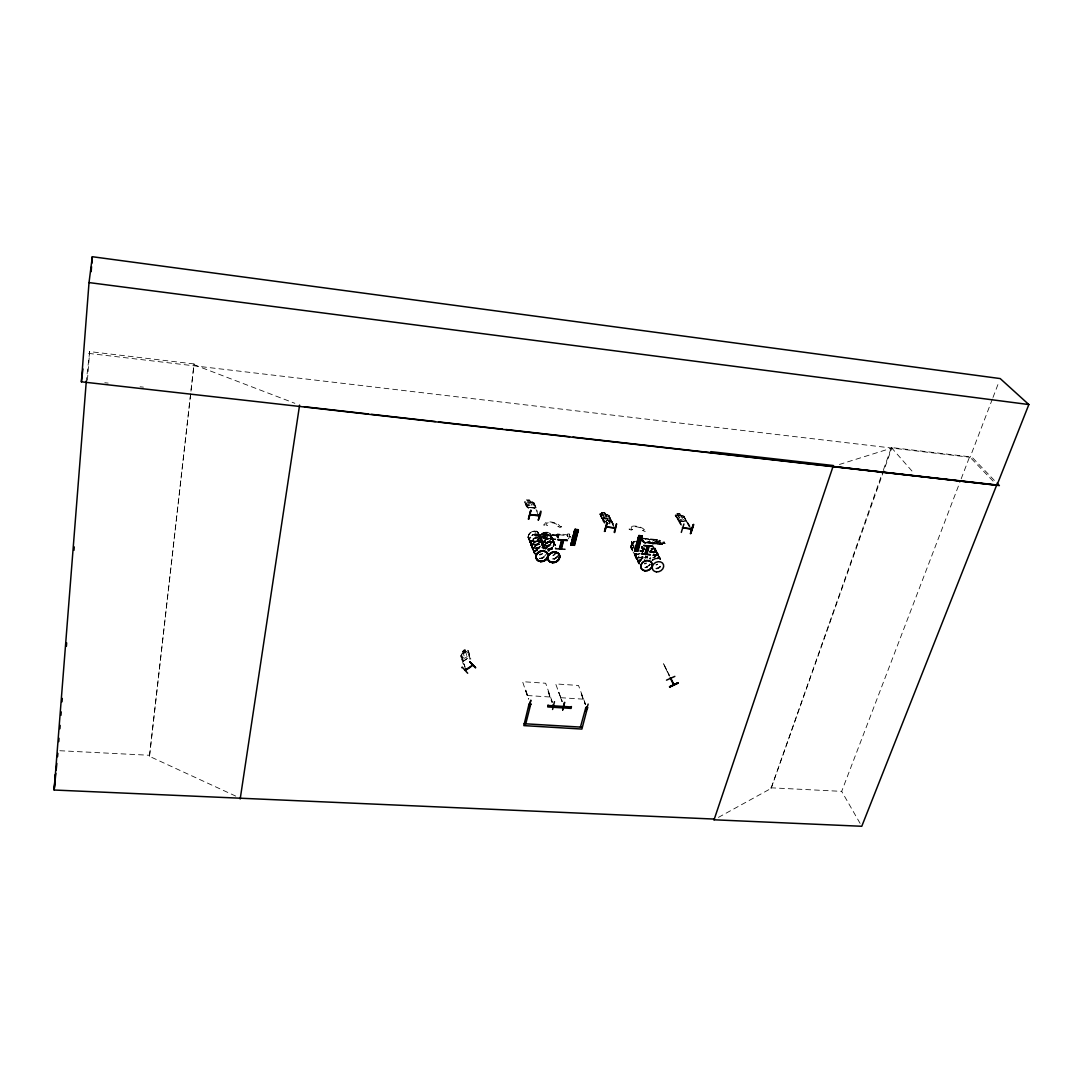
<?xml version="1.0" encoding="UTF-8"?>
<svg xmlns="http://www.w3.org/2000/svg" width="1083" height="1083" viewBox="0 0 1083 1083"><rect width="100%" height="100%" fill="white"/><g stroke="black" fill="none" stroke-linecap="round" stroke-linejoin="round"><path stroke-width="0.75" stroke-dasharray="5 3.75" d="M235.756 796.113L149.468 756.34L194.047 363.942L89.672 351.609L86.302 380.986M661.74 544.587L643.857 542.231L645.008 542.827M641.894 538.86L644.101 542.569M686.108 521.586L686.067 520.084M631.592 541.5L631.389 543.896L631.484 541.541L633.69 541.73L633.934 542.827L632.662 542.204M556.08 534.961C556.148 536.518 555.823 534.339 556.987 535.016L558.192 537.98M555.958 535.205L557.041 535.855L556.987 535.016M557.122 535.435L541.717 533.784L556.973 535.056M87.412 380.228L89.672 351.609M528.044 537.182L528.721 534.447M529.262 540.282L529.438 538.752M530.616 543.761L530.805 542.231M533.391 539.672L532.43 540.986M531.929 547.105C531.943 540.877 540.661 540.647 541.216 534.312M532.944 540.945C531.591 539.591 533.77 542.109 533.675 539.97M533.675 540.376L533.107 539.835L533.811 539.821M533.256 539.821L533.702 540.661M533.161 550.259L533.865 547.443M534.907 531.97L535.665 532.308M537.006 550.922L536.505 550.205L536.356 550.922M538.603 542.217L539.483 541.771M539.591 542.312L538.887 542.488M541.04 539.97L542.055 544.126M541.283 538.684L541.189 542.434M542.502 543.666L542.691 542.15M555.281 545.142A6.038 5.104 -22.4 0 0 548.621 542.245A6.038 5.104 -22.4 0 0 543.734 548.12L544.262 545.277M545.656 541.419L543.869 541.473M543.666 548.174L543.964 545.277M546.604 532.944L547.186 533.08M546.739 532.917L546.333 533.648L546.929 533.107M550.313 543.3L551.22 543.504L550.678 542.813M551.572 536.626L550.868 539.348M552.696 541.27L552.614 538.4L550.787 536.126L551.761 537.073M552.885 539.767L552.168 542.556M554.171 544.654L553.616 546.035L554.32 543.233M149.468 756.34L194.047 363.942M463.213 653.211L461.561 654.254C460.004 656.325 461.48 659.885 463.524 661.171L469.345 657.164L469.616 654.944M610.379 520.544L610.582 519.095M610.69 519.109L610.474 520.612L603.448 519.772L601.715 518.04L603.448 519.772M637.427 558.408L637.251 559.776L637.467 558.327M639.715 560.019L641.204 559.749L640.27 560.195M641.42 559.721L641.068 560.507M642.815 552.019L643.072 551.369M644.358 548.391A5.97 4.941 -27.1 0 0 643.803 549.717L644.006 548.336M646.957 557.691L647.079 556.188A5.916 4.901 -26.6 0 1 646.51 557.583L647.174 556.242M601.051 516.984L601.282 515.494L601.16 517.011M654.958 550.8L654.971 548.039M656.758 554.239L656.163 550.286M658.599 555.904L657.882 558.733M526.081 505.788L527.759 507.44L535.043 508.13L535.408 506.614M526.704 499.98L529.804 500.197L526.704 499.98L527.34 501.402M527.759 507.413L526.203 505.693M530.426 501.7L529.722 500.238M532.498 502.011L524.47 501.619L528.084 510.323M533.702 502.647L537.371 511.298M535.043 508.13L527.787 507.318L534.975 507.981L533.635 502.566M538.359 536.261L535.286 535.963L534.691 534.312L544.248 534.623L547.01 535.625L547.605 537.073L539.767 537.087L538.441 536.22M528.396 508.55L525.864 502.322L525.025 502.228L528.314 508.861M540.079 537.926L551.139 538.495L549.636 534.745C545.751 534.176 533.364 529.777 538.874 537.303L551.152 538.4L549.555 534.772L546.374 534.027M533.378 503.121L534.217 503.202L533.378 503.121L538.508 515.576M557.068 535.814L541.96 533.919M569.279 536.099L569.198 537.791A2.166 0.961 14.2 0 0 568.765 538.887M555.687 538.955L543.436 537.994L557.136 539.402M555.796 539.672L543.68 538.143M525.702 690.331L528.206 697.858M556.432 535.747L557.542 537.913M559.884 534.921C559.545 532.85 560.358 536.491 557.583 534.677C562.984 532.674 577.415 537.642 557.65 534.447L557.339 533.729M558.706 536.031C555.241 535.895 559.857 535.395 558.517 537.1L557.488 536.992L558.557 536.613L558.381 534.095L557.826 537.439M558.395 535.855L557.826 535.977M557.853 537.398L558.029 536.166M548.16 691.807L551.87 702.298M561.915 701.486L558.72 692.24L562.307 701.513M581.233 693.986L585.24 704.437M632.526 543.652A2.139 0.948 15.3 0 0 632.946 545.263L632.905 545.385A2.139 0.948 15.3 0 1 632.499 543.774L631.958 542.515M643.018 541.811L643.112 540.634M643.316 542.597L643.559 541.73L642.557 541.635M653.875 543.991L650.666 543.179L648.798 539.469L650.748 543.152M651.452 539.375L648.771 539.564M641.732 538.102L656.406 539.51L656.542 540.214L645.13 539.131M656.542 540.214L656.406 539.51M605.207 523.021L600.375 514.615L604.463 521.925M606.318 521.884L603.028 521.072L599.752 513.978L608.66 515.142L613.276 524.267M602.473 513.802L601.742 512.3L602.568 513.951L601.322 514.276L602.689 517.105L607.563 518.825L608.47 517.796L607.089 514.966L605.343 514.29L607.482 514.398M643.586 538.684L659.33 540.024L641.65 538.386M658.532 543.964L643.803 542.705M604.72 512.652L605.424 514.249L604.72 512.652L601.715 512.394M662.011 543.206L664.948 543.476L664.123 541.947L659.709 540.931L652.291 540.959L653.049 542.393L655.811 543.382M650.572 543.612L662.525 544.289L659.33 540.024M664.123 541.947L664.921 543.571M603.028 521.072L604.273 521.64M613.127 525.553L608.456 515.589L613.357 523.982M609.282 515.684L608.375 515.874M610.013 518.067L608.28 516.347L601.255 515.589M612.057 522.06L608.605 515.061L612.057 522.06L609.174 522.277L610.04 523.874L607.062 523.427M681.275 524.077L675.819 515.779L681.193 524.362M679.799 513.748L683.887 518.811L683.116 519.854L680.395 519.569L678.242 518.216L676.658 515.413L677.836 515.075L676.889 513.437L679.799 513.748L680.611 515.332L683.86 516.077L689.952 526.568M681.965 521.18C679.867 522.669 675.007 516.672 679.19 520.923L684.727 521.451M679.217 520.869L675.088 515.224L682.628 515.44M689.14 526.487L683.725 516.618L690.033 526.27M684.524 516.699L683.63 516.902M631.89 542.502L632.702 542.096M718.435 817.381L771.082 788.424L882.902 471.389M883.471 469.792L891.363 447.536L969.623 456.769L993.26 481.339M771.082 788.424L891.81 448.051L839.406 464.472M860.092 823.378L841.694 791.362L960.567 480.446M961.163 478.862L969.623 456.769M992.38 399.045L970.097 457.27L84.88 352.95M992.989 397.461L999 381.73M529.397 538.86L529.953 537.479M530.751 542.326L531.32 540.945M532.051 545.697L532.552 544.194M538.806 542.001L539.564 542.136M536.572 550.367L537.317 549.785M540.593 541.473L541.595 538.562M542.989 542.028L542.285 544.844L543.463 547.605M541.987 544.952L542.556 543.571M544.113 541.067L544.343 542.299L545.561 541.581M550.963 541.987L546.374 543.016L543.273 548.039A6.011 5.09 -21.7 0 0 540.661 541.31A6.011 5.09 -21.7 0 0 532.714 544.329A6.011 5.09 -21.7 0 0 535.246 551.085A6.173 5.212 -21.7 0 1 543.476 548.079M543.314 548.174L543.883 546.82M550.326 543.192L551.017 543.368M636.371 553.806L635.829 557.826M636.452 553.954L635.897 557.962L638.699 560.737M639.755 559.803L641.474 559.559M639.484 562.294A5.97 4.928 -26.5 0 1 646.537 557.664L647.241 556.378A5.943 4.901 -27.1 0 0 647.106 557.759A5.984 4.955 -27.1 0 1 646.091 556.77M653.347 547.619L649.299 551.802A5.875 4.873 -27.1 0 0 653.266 547.619M653.875 552.547L653.902 553.278M657.814 558.598L658.342 557.204M643.37 542.691L643.437 541.838M527.34 507.034L530.86 501.849M528.707 534.42C537.33 525.282 539.645 535.137 541.595 541.757M532.592 544.316L534.704 542.069L537.682 540.959L536.071 541.189M605.939 521.397L606.791 520.233M536.302 550.123L537.073 549.609M544.343 545.426L547.849 542.421M549.988 540.566L550.895 539.375M632.445 542.949L630.956 545.439L631.606 549.298M567.438 536.396C568.399 535.584 567.275 532.47 567.072 535.557C568.372 539.7 572.487 532.714 567.56 534.027M569.604 534.23L569.387 536.654M633.596 541.69L633.501 544.032M541.202 534.298L543.801 532.565L548.35 532.457L546.888 532.159M545.06 541.947L544.465 541.175M536.748 549.866L537.452 550.8M550.002 540.579L545.886 542.705L540.755 541.216M632.431 542.921L635.017 541.229M640.974 560.06L640.148 560.128M465.135 649.773L465.609 651.628L467.003 651.343L467.91 654.484L467.057 656.704L464.742 658.288L463.131 657.787L462.671 651.465C465.812 646.822 464.783 653.78 467.287 650.287L468.303 650.423L470.821 659.06M465.121 649.949L462.671 651.465M463.213 663.96L461.047 656.217L461.724 655.743L464.959 666.79M469.954 659.317L467.721 651.614L468.411 651.14L470.13 659.52M461.913 655.946L461.047 656.217M463.497 661.009L469.345 657.164M661.713 544.681L662.552 544.194M611.191 522.426L611.949 522.033M544.275 540.931L545.182 540.796M545.033 541.838L544.14 541.73M644.791 543.003L649.177 541.852L652.738 543.761M649.773 552.641L652.683 551.531L655.689 551.937L651.249 552.059M524.551 501.74L525.377 501.348M664.163 664.908L669.727 675.9M568.846 536.315L570.673 536.708M609.201 522.182L610.446 521.857L609.052 519.001L606.967 517.606L604.179 517.281L603.272 518.31L604.652 521.167M535.855 541.229L531.32 541.351L529.005 539.727M547.795 542.299L549.406 542.028M639.972 551.017L643.004 550.597A5.875 4.887 -26.7 0 1 640.919 552.763M537.628 540.796L541.987 541.744L543.747 544.059M59.822 750.722L149.495 755.271M770.744 787.788L841.694 791.362M527.191 695.516L550.543 697.032M560.71 697.696L583.778 699.185M664.948 543.476L643.925 542.231M642.625 541.757L643.41 541.92M534.812 534.379L535.395 535.828L534.691 534.312L537.872 534.664M631.389 543.896L633.393 544.086M675.792 514.872L686.094 521.302M557.488 536.992L558.517 537.1M557.285 533.96L559.573 534.19M679.298 520.733L683.332 521.153M677.863 514.98L675.088 515.224L681.153 525.648M104.807 382.719L108.165 383.111M140.073 386.78L143.43 387.159M600.551 513.572L602.595 513.87L601.864 512.367M601.349 515.657L608.213 516.483M609.147 521.844L610.027 521.938L607.279 519.948L608.375 518.391L606.521 519.556L603.204 517.769L606.047 519.813L605.18 521.383M549 550.854L549.568 550.963M539.199 540.755L540.688 541.08M640.121 561.062L637.4 559.952M550.909 541.852L552.438 542.312M530.318 501.835L532.064 502.498L533.229 505.328L532.173 506.384L527.245 504.732L526.094 501.903L527.435 501.551L526.731 499.886M194.06 364.741L294.86 403.309M659.29 540.173L660.522 540.715M682.601 515.535L686.04 520.165M532.606 544.532L530.25 542.894M533.973 548.025L531.604 546.374M535.219 551.261L532.836 549.528M541.96 544.343L543.287 545.02M542.894 544.939L544.207 545.602M532.606 541.026L533.865 540.945L533.743 539.821M544.722 548.553L543.382 547.876L544.668 548.553A6.16 5.212 -21.7 0 0 535.246 551.003M539.334 537.858L540.674 538.549M549.568 535.503L550.895 536.18M551.003 538.955L552.33 539.645M537.94 534.406L539.28 535.083M552.398 542.177L554.726 543.964M548.364 532.457L550.638 534.081L551.545 536.613M637.142 557.515L634.882 555.89L634.069 553.142M635.41 554.049L634.137 553.386A5.997 4.968 -26.6 0 0 642.815 556.472M659.087 558.53L660.373 559.207A6.051 4.982 -27 0 0 652.061 560.398M532.525 501.916L533.689 502.674M653.902 548.621L655.188 549.298M655.635 551.802L656.921 552.601M657.246 555.024L659.506 556.662L660.305 559.397A5.943 4.887 -27 0 0 653.076 555.633M570.321 536.329L571.255 537.98M462.211 659.926L463.524 661.171M608.28 516.347L610.04 517.972M533.919 550.624L532.159 548.323M534.163 552.899L535.178 553.86A6.146 5.198 -21.7 0 1 536.721 544.993A6.146 5.198 -21.7 0 1 545.291 548.688M543.192 544.966L544.329 546.008M541.866 543.964L542.989 544.993M543.273 547.457L544.397 548.472A6.092 5.158 -22.4 0 1 546.062 539.496A6.092 5.158 -22.4 0 1 554.306 543.72A6.092 5.158 -22.4 0 1 545.588 549.067M540.309 536.058L539.172 535.029L541.243 538.914M540.579 538.495L541.717 539.524M541.987 541.757L543.057 542.854M553.684 542.84L555.417 545.142A6.038 5.104 -22.4 0 0 548.675 542.366A6.038 5.104 -22.4 0 0 543.788 548.242M552.235 539.591L554.279 543.463M631.619 549.311L632.553 550.245M646.294 557.041L647.228 557.962M646.104 556.919L647.052 557.853A5.984 4.955 -27.1 0 1 645.59 555.809M643.803 548.16L644.737 549.081M655.025 549.203L656.149 550.245M657.787 553.413L658.437 554.726L656.853 552.452L657.855 553.535M658.383 555.62L659.493 556.676M972.696 457.906L995.9 481.989M461.561 654.254L467.287 650.287M891.363 447.536L913.984 473.325M632.946 545.263L635.383 549.514M683.725 516.618L690.805 528.924M675.819 515.779L681.248 525.35M528.355 538.522L528.071 537.195L529.005 539.713M530.426 543.03L529.777 541.866L530.941 544.803M530.223 542.867L529.316 540.051M530.914 545.155L533.486 551.301M533.459 551.68L534.339 553.047A6.051 5.117 -21.7 0 1 537.561 544.939A6.051 5.117 -21.7 0 1 545.277 548.905L544.14 545.846M551.721 537.006L552.357 538.156A5.97 5.063 -22.4 0 1 545.48 545.439A5.97 5.063 -22.4 0 1 542.461 537.209A5.97 5.063 -22.4 0 1 552.344 538.156L551.125 535.273A5.929 5.036 -22.4 0 0 541.31 534.325A5.929 5.036 -22.4 0 0 544.316 542.529A5.929 5.036 -22.4 0 0 551.125 535.273M553.169 540.458L553.806 541.622L552.587 538.725A5.97 5.063 -22.4 0 0 542.705 537.791A5.97 5.063 -22.4 0 0 545.724 546.022A5.97 5.063 -22.4 0 0 552.587 538.725M655.147 548.634L655.892 550.069M656.19 550.651L659.263 556.472M659.561 557.068L660.332 558.517M643.221 539.848L644.399 542.569L642.517 538.928M641.975 538.576L644.101 542.705M643.194 541.554L643.397 542.299M643.952 547.578L644.683 549.027M642.896 550.326L642.842 550.218A5.875 4.873 -27.1 0 1 642.26 546.59L642.747 550.34M631.118 548.025L632.526 550.909M634.53 554.943L637.467 560.804M637.752 561.4L639.227 564.338M608.456 515.589L614.562 528.03M608.944 521.681L607.563 518.825L604.774 518.486L606.155 521.343M600.375 514.615L604.382 522.913M599.86 514.005L604.3 523.211M669.443 676.036L663.513 663.757L669.145 675.643M554.036 542.19L555.376 545.439A6.011 5.09 -22.4 0 0 548.743 542.556A6.011 5.09 -22.4 0 0 543.883 548.418M534.217 503.202L537.439 511M541.784 533.486L541.879 534.203M543.504 537.709L543.612 538.427M539.645 534.285A5.984 5.09 -21.8 0 1 532.795 541.608A5.943 5.049 -21.8 0 1 529.817 533.526A5.943 5.049 -21.8 0 1 539.672 534.474A5.943 5.049 -21.8 0 1 532.877 541.73A5.984 5.09 -21.8 0 1 529.722 533.337A5.984 5.09 -21.8 0 1 539.645 534.285A5.943 5.063 -21.8 0 1 532.755 541.459A5.943 5.063 -21.8 0 1 529.695 533.229A5.943 5.063 -21.8 0 1 539.564 534.176L540.755 537.06A5.984 5.09 -21.8 0 1 533.892 544.37A5.984 5.09 -21.8 0 1 530.832 536.112A5.984 5.09 -21.8 0 1 540.742 537.06M540.986 537.642A5.984 5.09 -21.8 0 1 534.122 544.952A5.984 5.09 -21.8 0 1 531.063 536.694A5.984 5.09 -21.8 0 1 540.986 537.642L542.163 540.512A5.997 5.09 -21.8 0 1 535.273 547.849A5.997 5.09 -21.8 0 1 532.2 539.578A5.997 5.09 -21.8 0 1 542.15 540.525L541.514 539.375L542.651 542.38M542.38 541.107A6.011 5.104 -21.7 0 1 535.503 548.431A6.011 5.104 -21.7 0 1 532.43 540.16A6.011 5.104 -21.7 0 1 542.38 541.107L544.79 546.996M525.025 502.228L528.166 510.025M540.038 539.51L541.189 542.407M541.419 542.989L542.597 545.873L542.339 544.614M542.827 546.468L543.937 549.203M528.45 538.413L529.573 541.324M533.702 551.91L534.285 553.386M585.632 704.464L578.498 685.458L555.701 683.914L561.982 701.229M581.3 693.729L585.307 704.18M552.33 702.068L545.67 683.238L522.602 681.681L528.369 699.063M548.228 691.55L552.262 702.325M525.769 690.074L528.775 699.09M461.724 655.743L465.203 668.13M460.938 655.405L463.402 664.163M530.67 543.531L530.9 545.128M533.215 550.029L533.445 551.64M531.888 546.969L532.213 548.458M543.95 545.263L543.666 543.923L543.991 545.412M552.587 538.671L552.831 539.997M637.278 559.6L639.214 563.39A6.038 4.995 -26.6 0 1 639.024 556.026M658.396 554.591L658.654 556.039M656.758 551.694L656.948 552.966M543.084 547.836A6.011 5.09 -21.7 0 0 540.566 541.08A6.011 5.09 -21.7 0 0 532.619 544.099A6.011 5.09 -21.7 0 0 535.151 550.854A6.065 5.131 -21.7 0 1 544.559 548.431M535.368 551.369A5.997 5.09 -21.7 0 1 532.836 544.641A5.997 5.09 -21.7 0 1 540.769 541.608A5.997 5.09 -21.7 0 1 543.287 548.35M545.805 554.564A6.065 5.131 -21.7 0 1 539.266 557.935M534.596 553.548A6.065 5.131 -21.7 0 1 534.718 552.168M543.977 557.379A6.065 5.131 -21.7 0 1 539.496 558.53M535.489 551.423A6.065 5.131 -21.7 0 1 543.517 548.364M543.937 557.231A6.173 5.212 -21.7 0 1 539.402 558.408M534.65 553.954A6.173 5.212 -21.7 0 1 534.785 552.56M543.869 557.041A6.16 5.212 -21.7 0 1 539.32 558.219M542.556 553.806A6.051 5.117 -21.7 0 1 539.632 554.929A6.146 5.198 -21.7 0 0 542.515 553.67M535.151 553.684A6.146 5.198 -21.7 0 1 536.654 544.803A6.146 5.198 -21.7 0 1 545.223 548.512M542.448 553.494A6.146 5.198 -21.7 0 1 539.483 554.618M535.137 553.413A6.038 5.117 -21.7 0 1 536.613 544.668A6.038 5.117 -21.7 0 1 545.047 548.309M540.918 553.941A6.038 5.117 -21.7 0 1 539.402 554.334M544.465 548.553A5.997 5.077 -22.4 0 1 546.184 539.767A5.997 5.077 -22.4 0 1 554.293 543.937A5.997 5.077 -22.4 0 1 545.724 549.203M544.235 547.971A5.984 5.077 -22.4 0 1 545.94 539.185A5.984 5.077 -22.4 0 1 554.049 543.355A5.984 5.077 -22.4 0 1 545.48 548.607A6.132 5.171 -22.4 0 1 553.724 545.453M544.248 548.242A6.092 5.158 -22.4 0 1 545.981 539.307A6.092 5.158 -22.4 0 1 554.225 543.544A6.092 5.158 -22.4 0 1 545.521 548.891M543.68 547.89A5.997 5.077 -22.4 0 1 549.298 541.893A5.997 5.077 -22.4 0 1 555.417 546.225M557.799 556.053A6.16 5.185 -22.3 0 1 552.709 559.424M548.025 551.044A6.16 5.185 -22.3 0 1 553.792 548.837M557.799 556.229A6.065 5.104 -22.3 0 1 552.79 559.545M548.188 551.301A6.065 5.104 -22.3 0 1 553.846 549.135M557.718 555.877A6.16 5.185 -22.3 0 1 552.641 559.234M547.957 550.854A6.16 5.185 -22.3 0 1 553.711 548.661A6.051 5.104 -22.3 0 0 547.944 550.706M555.444 553.887A6.038 5.09 -22.4 0 1 552.858 555.593A6.132 5.171 -22.4 0 0 555.417 553.724M545.846 548.959A6.038 5.09 -22.4 0 1 553.833 545.913M555.186 553.291A6.038 5.09 -22.4 0 1 554.009 554.279M545.615 548.364A6.038 5.09 -22.4 0 1 553.589 545.331M556.662 556.838A6.051 5.104 -22.3 0 1 551.017 558.99M545.683 548.729A6.132 5.171 -22.4 0 1 553.792 545.629M555.349 553.548A6.132 5.171 -22.4 0 1 554.144 554.55M651.235 548.837A5.902 4.873 -27.1 0 1 656.921 553.711A5.902 4.873 -27.1 0 1 649.841 558.95M647.282 558.016A5.902 4.873 -27.1 0 1 645.779 555.972M651.127 548.553A5.984 4.955 -27.1 0 1 656.907 553.508A5.984 4.955 -27.1 0 1 649.719 558.828M649.881 552.831A5.902 4.873 -27.1 0 1 657.273 553.061A5.902 4.873 -27.1 0 1 656.826 559.762M647.065 557.61A5.902 4.873 -27.1 0 1 647.255 556.269M652.629 548.797A5.835 4.846 -27.1 0 1 649.218 551.613M642.246 546.482A5.835 4.846 -27.1 0 0 642.855 550.191L642.991 550.475A5.835 4.833 -27.1 0 1 642.409 546.766M644.845 543.057A5.835 4.846 -27.1 0 1 652.589 543.801L652.738 544.072A5.835 4.833 -27.1 0 0 645.008 543.355M653.32 547.795A5.835 4.833 -27.1 0 1 649.367 551.897M654.944 548.12A5.97 4.941 -27.1 0 1 652.304 554.239M652.413 548.215A5.889 4.873 -27.1 0 1 656.488 553.806A5.889 4.873 -27.1 0 1 649.543 558.368M646.984 557.434A5.889 4.873 -27.1 0 1 646.064 556.527M654.971 548.35A5.875 4.86 -27.1 0 1 652.359 554.374M643.992 549.92A5.875 4.86 -27.1 0 1 644.547 548.621M651.032 548.377A5.984 4.955 -27.1 0 1 656.812 553.332A5.984 4.955 -27.1 0 1 649.624 558.652M654.66 547.781A5.875 4.86 -27.1 0 1 652.061 553.792M643.695 549.352A5.875 4.86 -27.1 0 1 644.25 548.052M644.886 543.152A5.875 4.873 -27.1 0 1 652.67 543.883M651.33 552.235A5.943 4.901 -27.1 0 1 657.381 553.183A5.943 4.901 -27.1 0 1 657.828 558.747M651.424 552.452A5.889 4.86 -27 0 1 657.435 553.386A5.889 4.86 -27 0 1 657.882 558.896M660.508 566.829A5.957 4.901 -27 0 1 656.447 568.9M652.318 560.832A5.957 4.901 -27 0 1 660.481 559.654M660.373 566.49A6.051 4.982 -27 0 1 656.257 568.589M660.197 566.233A5.957 4.901 -27 0 1 654.66 568.345M652.02 560.249A5.957 4.901 -27 0 1 660.17 559.072M657.489 564.27A5.943 4.887 -27 0 1 656.122 564.974M649.61 558.503A5.943 4.887 -27 0 1 650.517 557.325M652.954 555.362A6.038 4.968 -27 0 1 660.319 559.275M657.435 564.135A6.038 4.968 -27 0 1 656.041 564.852M652.859 555.173A6.024 4.968 -27 0 1 660.224 559.099M652.778 555.051A5.929 4.887 -27 0 1 660.034 558.909M640.107 560.845A5.916 4.901 -26.6 0 1 636.547 553.954A5.943 4.928 -26.6 0 0 640.161 560.994M642.057 546.468A5.848 4.86 -26.7 0 1 641.502 547.754A5.902 4.901 -26.6 0 1 644.06 548.688A5.889 4.887 -26.7 0 1 643.816 549.907M632.621 550.069A5.848 4.86 -26.7 0 1 631.078 545.426A5.848 4.86 -26.7 0 1 635.031 541.31A5.889 4.901 -26.7 0 0 631.105 545.548A5.889 4.901 -26.7 0 0 632.648 550.205M646.944 556.053A5.902 4.887 -26.6 0 1 646.389 557.352A6.065 5.009 -26.5 0 0 639.295 562.077M645.495 558.517A5.902 4.887 -26.6 0 1 644.317 559.491M639.999 560.615A5.902 4.887 -26.6 0 1 636.438 553.738M642.842 550.462A5.902 4.887 -26.6 0 0 639.877 550.881L643.004 550.57A5.916 4.901 -26.6 0 0 639.985 551.098A5.943 4.928 -26.6 0 1 643.031 550.76M642.192 546.753A5.835 4.86 -26.7 0 1 641.637 548.039M631.863 549.433A5.835 4.86 -26.7 0 1 635.179 541.608M643.992 548.364A5.984 4.968 -26.7 0 1 643.803 549.717M643.248 551.03A5.984 4.968 -26.7 0 1 642.341 552.222M639.769 553.914A5.984 4.968 -26.7 0 1 634.164 553.386M632.594 548.661A5.984 4.968 -26.7 0 1 634.056 546.157M643.261 551.193A5.889 4.887 -26.7 0 1 642.381 552.371M638.374 554.415A5.889 4.887 -26.7 0 1 634.327 553.521M632.783 548.878A5.889 4.887 -26.7 0 1 633.338 547.578M643.708 547.998A5.875 4.887 -26.7 0 1 643.532 549.325M639.552 553.454A5.875 4.887 -26.7 0 1 635.234 553.575M634.042 552.939A5.875 4.887 -26.7 0 1 633.122 552.032M632.499 548.296A5.875 4.887 -26.7 0 1 633.934 545.818M642.964 556.784A5.902 4.901 -26.6 0 1 634.327 553.657M642.896 556.648A5.997 4.968 -26.6 0 1 634.137 553.467M641.393 547.457A5.997 4.968 -26.6 0 1 642.801 547.768M641.298 547.281A5.997 4.968 -26.6 0 1 642.706 547.592M643.925 548.242A5.997 4.968 -26.6 0 1 644.859 549.176M650.084 564.446A6.065 5.009 -26.5 0 1 649.164 565.637M645.035 567.749A6.065 5.009 -26.5 0 0 647.959 566.639A5.97 4.928 -26.5 0 1 643.654 567.925M650.111 564.622A5.97 4.928 -26.5 0 1 649.204 565.8M647.214 556.567A5.902 4.887 -26.6 0 1 646.646 557.867M640.27 561.129A5.902 4.887 -26.6 0 1 636.696 554.252M640.148 551.396A5.902 4.887 -26.6 0 1 643.112 550.976M649.814 564.026A5.97 4.928 -26.5 0 1 644.845 567.275M639.2 561.698A5.97 4.928 -26.5 0 1 647.634 557.393M649.99 564.257A6.065 5.009 -26.5 0 1 649.069 565.461M647.864 566.45A6.065 5.009 -26.5 0 1 644.954 567.573M639.214 561.901A6.065 5.009 -26.5 0 1 647.783 557.515M647.16 556.405A5.943 4.928 -26.6 0 1 646.605 557.704M646.226 563.255A5.943 4.914 -26.6 0 1 644.845 563.959M639.281 563.444A5.943 4.914 -26.6 0 1 639.187 556.283M646.172 563.106A6.038 4.995 -26.6 0 1 644.778 563.823M646.077 562.93A6.038 4.995 -26.6 0 1 644.683 563.647M639.024 563.133A6.038 4.995 -26.6 0 1 638.929 555.85M638.984 562.862A5.957 4.928 -26.6 0 1 638.889 555.687M534.745 552.276L534.555 553.819A6.16 5.212 -21.7 0 1 534.718 552.371M661.239 543.517L657.34 542.285L654.403 542.976L656.555 541.92L652.995 540.322L657.029 541.662L659.858 541.013L657.841 542.028L661.239 543.517M546.888 537.398L542.813 536.112L539.713 536.762L538.874 534.853L544.573 535.395L545.169 536.843L539.456 536.315L542.001 535.747L538.657 534.149L542.569 535.476L545.764 534.785L543.355 535.841L546.888 537.398M642.233 546.563L641.637 547.876A5.889 4.901 -26.7 0 0 642.151 546.59M464.797 650.517L463.483 652.088L464.797 650.517M465.771 652.183L463.47 653.78L464.363 656.934L466.665 655.337L465.771 652.183M632.594 529.438L631.24 530.156L628.979 529.086L630.225 529.208A7.96 3.439 15.2 0 1 635.721 526.108A7.96 3.439 15.2 0 1 645.17 530.656L646.402 530.778L644.954 531.482L642.585 530.413L643.816 530.535A6.647 2.87 15.2 0 0 635.924 526.717A6.647 2.87 15.2 0 0 631.335 529.316L632.594 529.438M561.522 526.771L560.073 527.475L557.826 526.379L559.112 526.514A6.728 2.951 14.3 0 0 551.328 522.615A6.728 2.951 14.3 0 0 546.292 525.174L547.565 525.309L545.967 526L543.612 524.889L544.884 525.025A8.055 3.547 14.3 0 1 550.936 521.965A8.055 3.547 14.3 0 1 560.249 526.636L561.522 526.771M660.116 541.703L654.646 541.175L655.405 542.61L660.887 543.138L660.116 541.703M663.676 542.285L662.701 542.19L664.163 543.206L663.676 542.285M536.423 534.88L535.408 534.785L535.774 535.719L536.802 535.814L536.423 534.88M529.289 500.536L527.448 500.346L529.289 500.536M530.521 502.336L527.638 502.052L528.788 504.881L531.685 505.165L530.521 502.336M679.352 514.073L677.606 513.884L679.352 514.073M680.828 515.86L678.107 515.576L679.704 518.364L682.439 518.662L680.828 515.86M605.6 514.791L602.811 514.452L604.179 517.281L606.967 517.62L605.6 514.791M604.246 512.976L602.459 512.76L604.246 512.976M535.395 548.323A6.105 5.171 -21.7 0 0 542.393 540.864A6.105 5.171 -21.7 0 0 532.281 539.916A6.105 5.171 -21.7 0 0 535.395 548.323M534.027 544.83A6.078 5.171 -21.8 0 0 540.986 537.398A6.078 5.171 -21.8 0 0 530.914 536.437A6.078 5.171 -21.8 0 0 534.027 544.83M535.327 548.133A6.105 5.171 -21.8 0 0 542.326 540.688A6.105 5.171 -21.8 0 0 532.2 539.727A6.105 5.171 -21.8 0 0 535.327 548.133M533.96 544.654A6.078 5.171 -21.8 0 0 540.918 537.222A6.078 5.171 -21.8 0 0 530.832 536.261A6.078 5.171 -21.8 0 0 533.96 544.654M544.438 542.813A5.929 5.036 -22.4 0 0 551.247 535.571A5.929 5.036 -22.4 0 0 541.432 534.623A5.929 5.036 -22.4 0 0 544.438 542.813M545.615 545.9A6.065 5.144 -22.4 0 0 552.587 538.495A6.065 5.144 -22.4 0 0 542.556 537.534A6.065 5.144 -22.4 0 0 545.615 545.9M545.548 545.724A6.065 5.144 -22.4 0 0 552.52 538.319A6.065 5.144 -22.4 0 0 542.475 537.358A6.065 5.144 -22.4 0 0 545.548 545.724"/><path stroke-width="1.5" d="M55.233 774.562L54.15 790.021L714.293 819.073L714.049 819.804L833.369 465.528L710.841 451.652M58.766 741.611L58.996 738.24M81.387 381.812L89.023 282.582L92.326 256.725L1000.205 378.576L1028.85 404.555L996.956 485.198L81.387 381.812L82.931 368.978M91.175 271.657L91.554 266.675M91.811 263.359L92.326 256.725M86.302 380.986L54.15 790.021L55.842 773.37M59.89 728.751L60.161 725.38M60.959 715.281L61.217 711.91M62.015 701.811L62.286 698.44M66.401 646.253L66.672 642.882M73.982 550.286L74.253 546.915M471.606 664.867C474.246 665.043 463.808 672.029 465.609 669.253M465.825 669.917L465.365 669.159M56.181 770.04L56.858 763.38M57.548 756.719L57.886 753.389M565.015 549.284L555.62 548.77L555.633 548.039M240.182 799.01L299.585 405.123M528.314 519.136L530.805 510.228L528.748 518.933M528.707 519.15L530.873 510.431M538.441 515.048L538.63 515.508M538.359 520.178C541.69 503.527 541.96 513.924 538.251 519.908M587.555 707.443L581.896 729.062L523.834 725.61L529.113 703.733M570.903 544.952L574.829 529.573L575.642 529.573L570.903 544.952L575.615 529.519L571.932 545.06L575.615 529.519M577.767 529.885L573.408 545.209L574.193 545.155L578.065 529.668L574.951 529.37L570.985 544.979L574.491 545.304L578.417 529.925L574.816 529.56M530.832 703.842L525.769 723.823M574.477 545.318L573.449 545.223L577.51 529.722M574.004 545.263L578.065 529.668M528.991 707.998L530.832 700.146L528.897 707.7M530.426 704.397L530.25 703.517M559.397 548.648L561.603 540.16M561.982 539.984L559.884 548.729L562.091 540.241M563.092 540.119L560.926 548.837L563.201 540.322M561.441 548.891L563.62 540.376M571.323 706.522L571.107 708.417L547.741 706.942L547.971 705.047M553.156 705.52L553.007 705.182M552.587 709.473L554.482 701.662M562.713 710.11L564.636 702.312L562.605 709.812M563.566 705.723L564.229 706.211M585.876 707.334L580.447 727.086M635.396 550.895L639.877 535.814L635.653 551.003L639.796 535.814L638.848 535.733L641.962 535.801L638.09 551.233L634.597 550.895L638.916 535.516L642.016 535.909L637.278 551.098M639.566 535.665L634.679 550.909M641.962 535.801L637.115 551.139M586.675 707.659L586.824 707.118M643.695 545.561L652.765 546.428M644.886 554.252L647.255 545.873M645.278 554.239L647.593 545.683L645.197 554.049M646.456 554.347L648.771 545.981M650.409 554.767L641.217 553.657L650.355 554.753M604.91 531.401L607.373 522.886M614.142 532.281L616.579 523.766L614.697 532.565M681.302 532.389L683.914 524.01M690.521 528.599L691.157 528.883M690.71 529.221L690.656 528.396M690.9 533.418C699.415 506.208 684.483 551.667 693.431 525.011M714.184 819.059L713.941 819.79L861.77 826.275L996.726 484.954L572.948 437.085M557.935 539.7L567.289 540.62M643.695 545.453L652.792 546.279M561.942 544.898L560.913 544.79M553.481 705.913L553.061 704.965M564.067 706.563L563.986 705.669M673.91 684.632L670.607 677.768M561.806 544.939L561.089 544.898M646.727 549.853L647.648 549.934M647.336 550.557L646.47 550.502M472.35 664.448L472.581 665.341L472.54 664.651M464.973 670.039L472.581 665.341M529.98 514.154L530.061 515.061L529.763 514.235M469.981 662.011L475.708 667.71L469.846 661.808M461.818 667.669L462.17 667.074L467.68 673.233M573.408 545.209L578.119 529.777M666.505 680.151L674.844 676.388M669.808 687.082C694.948 674.601 652.386 694.569 678.053 683.197M606.507 526.988L615.09 527.962M586.918 708.011L586.526 707.091M530.115 704.018L529.831 703.571M561.305 544.045L562.104 544.302M639.863 535.828L638.97 535.625L635.071 550.936M539.185 516.009L529.695 514.533M530.169 514.628L539.28 515.224M529.262 704.167L530.981 704.275M586.038 707.768L587.731 707.876M548.12 705.48L571.499 706.969M571.689 543.219L574.315 543.463M635.383 549.162L637.941 549.406M571.486 543.3L574.599 543.598M635.193 549.257L638.225 549.541M571.296 544.763L573.909 545.006M634.949 550.692L637.508 550.936M638.537 537.168L641.529 537.358M640.5 541.405L637.454 541.121M557.826 539.551L567.397 540.309L557.853 539.524M304.458 406.748L368.234 413.963M371.591 414.342L435.352 421.544M438.71 421.923L502.471 429.125M505.829 429.504L569.604 436.706M833.057 466.462L999.392 485.59L997.064 483.18M89.023 282.582L1028.85 404.555M615.334 528.03L605.979 526.893M649.191 546.049L646.835 554.401M692.998 524.917L690.507 533.35M614.562 528.382L614.345 527.57M588.15 704.072L585.903 711.274M469.792 661.835L475.261 667.697M529.939 704.397L529.939 703.503M691.279 528.463L691.712 529.018L682.439 527.624M691.144 528.924L683.265 528.017M683.292 527.624L683.156 528.044M640.012 542.84L637.021 542.664M677.89 682.845L669.673 686.784M670.323 677.904L670.905 679.122M673.084 683.725L673.626 684.876L670.296 678.08M577.672 531.239L574.599 531.049M576.657 535.232L573.584 535.056M576.251 536.802L573.191 536.613M538.319 515.115L538.522 515.982M531.008 514.804L530.643 514.235L530.941 515.102M582.112 727.194L524.05 723.715M574.207 535.801C575.249 538.102 576.197 533.77 574.207 535.801M638.022 541.866C639.024 544.113 639.985 539.862 638.022 541.866M606.994 522.845L604.504 531.401L606.994 522.845M577.401 532.281L574.288 531.983L577.456 532.389M641.244 538.386L638.198 538.089L641.244 538.386M577.009 533.851L573.895 533.553L577.049 533.96M640.811 539.93L637.779 539.632L640.865 540.038M540.674 561.563A6.105 5.144 -21.7 0 0 547.673 554.13A6.105 5.144 -21.7 0 0 537.561 553.196A6.105 5.144 -21.7 0 0 540.674 561.563M540.593 561.319A6.065 5.117 -21.7 0 0 547.551 553.927A6.065 5.117 -21.7 0 0 537.506 553.007A6.119 5.158 -21.7 0 0 540.62 561.441A6.078 5.131 -21.7 0 0 547.646 554.13A6.078 5.131 -21.7 0 0 537.574 553.196A6.078 5.131 -21.7 0 0 540.674 561.536A6.119 5.158 -21.7 0 0 547.632 553.995A6.119 5.158 -21.7 0 0 537.506 553.061A6.065 5.117 -21.7 0 0 540.593 561.319M552.465 562.591A6.065 5.104 -22.3 0 0 559.451 555.213A6.105 5.131 -22.3 0 0 549.392 554.266A6.105 5.131 -22.3 0 0 552.452 562.619A6.105 5.131 -22.3 0 0 559.478 555.2A6.065 5.104 -22.3 0 0 549.419 554.279A6.065 5.104 -22.3 0 0 552.465 562.591M552.384 562.375A6.051 5.09 -22.3 0 0 559.356 555.01A6.051 5.09 -22.3 0 0 549.352 554.076A6.051 5.09 -22.3 0 0 552.384 562.375M552.411 562.497A6.105 5.131 -22.3 0 0 559.437 555.078A6.105 5.131 -22.3 0 0 549.338 554.144A6.105 5.131 -22.3 0 0 552.411 562.497M656.474 571.905A5.97 4.901 -27 0 0 663.513 564.69A5.97 4.901 -27 0 0 653.861 563.796A5.97 4.901 -27 0 0 656.474 571.905M645.13 570.89A5.97 4.928 -26.5 0 0 652.156 563.647A5.97 4.928 -26.5 0 0 642.476 562.754A5.97 4.928 -26.5 0 0 645.13 570.89M645.035 570.673A5.957 4.914 -26.5 0 0 652.047 563.458A5.957 4.914 -26.5 0 0 642.381 562.564A5.957 4.914 -26.5 0 0 645.035 570.673"/></g></svg>
